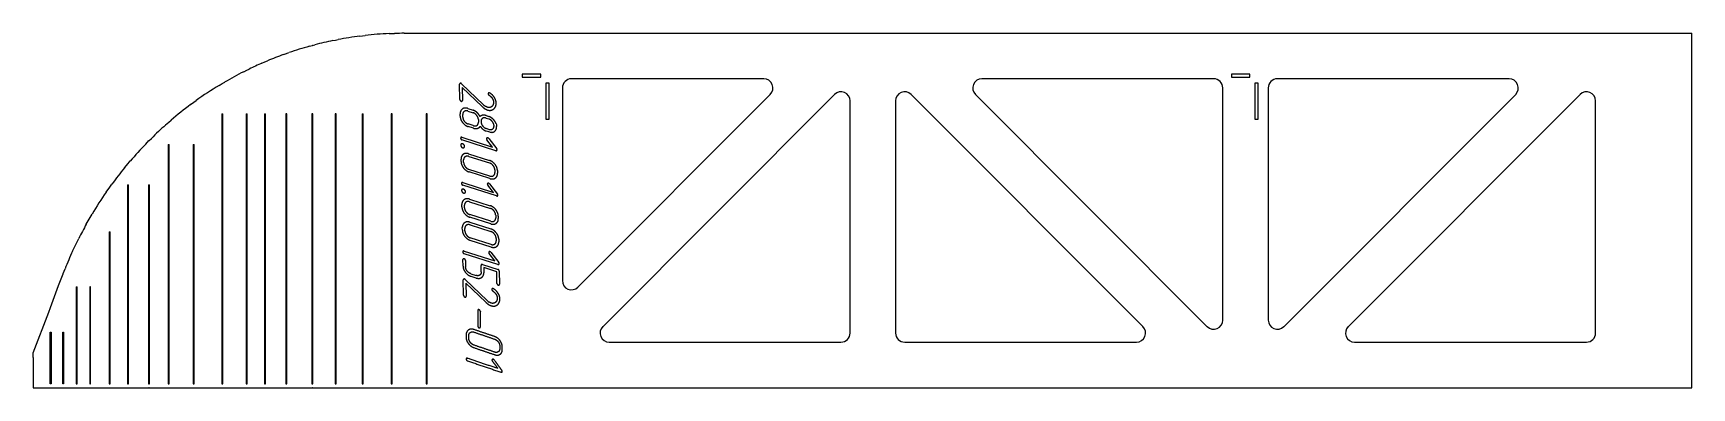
# Model space of a CAD drawing. Header units: millimetres. Extents: x 194 to 2018, y 77 to 466.
import ezdxf

# ---------------------------------------------------------------- set-up
doc = ezdxf.new("R2010")
doc.units = ezdxf.units.MM
doc.linetypes.add('K5LT_BASIC', pattern=[0])
doc.layers.add('Engraving', color=7, linetype='Continuous')

msp = doc.modelspace()

# ---------------------------------------------------------------- linework, layer by layer
at = {"color": 150, "linetype": 'K5LT_BASIC', "lineweight": 25, "true_color": 0x0080ff}
for p, q in [((523.7, 457.9), (526.8, 458.5)), ((526.8, 458.5), (529.7, 459.1)), ((526.8, 458.5), (526.8, 458.5)), ((553.3, 462.9), (556.4, 463.2)), ((556.4, 463.2), (559.3, 463.6)), ((556.4, 463.2), (556.4, 463.2)), ((585.5, 465.6), (588.5, 465.7)), ((588.5, 465.7), (591.5, 465.8)), ((588.5, 465.7), (588.5, 465.7)), ((602.2, 466), (626.8, 466)), ((602.2, 466), (602.2, 466)), ((626.8, 466), (2017.6, 466)), ((626.8, 466), (626.8, 466)), ((2017.6, 77), (2017.6, 466)), ((469.5, 442.6), (472.7, 443.7)), ((472.7, 443.7), (475.5, 444.7)), ((472.7, 443.7), (472.7, 443.7)), ((498, 451.7), (501.1, 452.6)), ((501.2, 452.6), (501.1, 452.6)), ((501.2, 452.6), (504, 453.3)), ((425.7, 423.7), (429, 425.4)), ((429, 425.4), (431.8, 426.7)), ((429, 425.4), (429, 425.4)), ((445.8, 433.2), (449.1, 434.6)), ((449.1, 434.6), (451.9, 435.8)), ((449.1, 434.6), (449.1, 434.6)), ((731.9, 421.1), (731.9, 417.6)), ((752.4, 421.1), (731.9, 421.1)), ((752.4, 417.6), (752.4, 421.1)), ((1511.4, 421.1), (1511.4, 417.6)), ((1531.9, 421.1), (1511.4, 421.1)), ((1531.9, 417.6), (1531.9, 421.1)), ((398.7, 408.8), (402.1, 410.8)), ((402.1, 410.8), (404.8, 412.4)), ((402.1, 410.8), (402.1, 410.8)), ((731.9, 417.6), (752.4, 417.6)), ((761.4, 411.1), (757.9, 411.1)), ((757.9, 411.1), (757.9, 371.6)), ((761.4, 371.6), (761.4, 411.1)), ((776, 406), (776, 194.5)), ((997.5, 416), (786, 416)), ((1492, 416), (1237.2, 416)), ((1502, 151.1), (1502, 406)), ((1511.4, 417.6), (1531.9, 417.6)), ((1540.9, 411.1), (1537.4, 411.1)), ((1537.4, 411.1), (1537.4, 371.6)), ((1540.9, 371.6), (1540.9, 411.1)), ((1552, 406), (1552, 151.1)), ((1816.9, 416), (1562, 416)), ((367.3, 387.7), (370.8, 390.2)), ((370.8, 390.2), (373.5, 392.1)), ((370.8, 390.2), (370.8, 390.2)), ((793, 187.4), (1004.5, 398.9)), ((1075.3, 398.9), (820.4, 144)), ((1092.3, 137), (1092.3, 391.8)), ((1142.3, 391.8), (1142.3, 137)), ((1414.3, 144), (1159.4, 398.9)), ((1230.1, 398.9), (1485, 144)), ((1569.1, 144), (1824, 398.9)), ((1894.7, 398.9), (1639.8, 144)), ((1911.8, 137), (1911.8, 391.8)), ((339.8, 365.3), (343.3, 368.3)), ((343.4, 368.3), (343.3, 368.3)), ((343.4, 368.3), (345.9, 370.6)), ((757.9, 371.6), (761.4, 371.6)), ((1537.4, 371.6), (1540.9, 371.6)), ((318, 344.4), (321.6, 348.1)), ((321.6, 348.1), (321.7, 348.1)), ((321.7, 348.1), (324.2, 350.6)), ((294.8, 318.4), (298.6, 322.9)), ((298.6, 322.9), (301, 325.8)), ((298.6, 322.9), (298.6, 322.9)), ((274.6, 291.7), (278.5, 297.2)), ((278.5, 297.2), (278.6, 297.2)), ((278.6, 297.2), (280.9, 300.4)), ((252.7, 256.5), (256.8, 263.7)), ((256.8, 263.7), (256.9, 263.8)), ((256.9, 263.8), (259.1, 267.6)), ((242.2, 236.3), (244.3, 240.6)), ((237.6, 227), (242.1, 236.2)), ((242.1, 236.2), (242.2, 236.3)), ((222.3, 189.3), (227.2, 202.1)), ((227.2, 202.1), (227.3, 202.2)), ((227.3, 202.2), (229.3, 207.5)), ((213.4, 165.2), (222.3, 189.3)), ((211.4, 160), (213.3, 165.1)), ((213.3, 165.1), (213.4, 165.2)), ((194.3, 115.4), (211.4, 160)), ((194.3, 110), (194.3, 115.4)), ((194.3, 110), (194.3, 77)), ((827.5, 127), (1082.3, 127)), ((1152.3, 127), (1407.2, 127)), ((1646.9, 127), (1901.8, 127)), ((194.3, 77), (213.3, 77)), ((213.4, 77), (213.3, 77)), ((213.4, 77), (227.2, 77)), ((227.3, 77), (227.2, 77)), ((227.3, 77), (242.1, 77)), ((242.2, 77), (242.1, 77)), ((242.2, 77), (256.8, 77)), ((256.9, 77), (256.8, 77)), ((256.9, 77), (278.5, 77)), ((278.6, 77), (278.5, 77)), ((278.6, 77), (298.6, 77)), ((298.6, 77), (321.6, 77)), ((298.6, 77), (298.6, 77)), ((321.7, 77), (321.6, 77)), ((321.7, 77), (343.3, 77)), ((343.4, 77), (343.3, 77)), ((343.4, 77), (370.8, 77)), ((370.8, 77), (370.8, 77)), ((370.8, 77), (402.1, 77)), ((402.1, 77), (402.1, 77)), ((402.1, 77), (429, 77)), ((429, 77), (449.1, 77)), ((429, 77), (429, 77)), ((449.1, 77), (472.7, 77)), ((449.1, 77), (449.1, 77)), ((472.7, 77), (501.1, 77)), ((472.7, 77), (472.7, 77)), ((501.2, 77), (501.1, 77)), ((501.2, 77), (526.8, 77)), ((526.8, 77), (556.4, 77)), ((526.8, 77), (526.8, 77)), ((556.4, 77), (556.4, 77)), ((556.4, 77), (588.5, 77)), ((588.5, 77), (626.8, 77)), ((588.5, 77), (588.5, 77)), ((626.8, 77), (2017.6, 77)), ((626.8, 77), (626.8, 77))]:
    msp.add_line(p, q, dxfattribs=at)
for centre, start, end in [((786, 406), 90, 180), ((997.5, 406), 315, 90), ((1082.3, 391.8), 0, 135), ((1152.3, 391.8), 45, 180), ((1237.2, 406), 90, 225), ((1492, 406), 0, 90), ((1562, 406), 90, 180), ((1816.9, 406), 315, 90), ((1901.8, 391.8), 0, 135), ((786, 194.5), 180, 315), ((1492, 151.1), 225, 0), ((1562, 151.1), 180, 315), ((827.5, 137), 135, 270), ((1082.3, 137), 270, 0), ((1152.3, 137), 180, 270), ((1407.2, 137), 270, 45), ((1646.9, 137), 135, 270), ((1901.8, 137), 270, 0)]:
    msp.add_arc(centre, 10, start, end, dxfattribs=at)
for centre, major_axis, ratio, start_param, end_param in [((602.6, 76.5), (389.9, 0), 0.998843, 1.774503, 1.826291), ((602.5, 76.5), (389.6, 0), 0.999472, 1.697454, 1.758796), ((602.5, 76.5), (389.5, 0), 0.999878, 1.61448, 1.681937), ((602.6, 76.5), (389.4, 0), 0.999999, 1.571733, 1.599063), ((602.7, 76.5), (390.7, 0), 0.996768, 1.918876, 1.96727), ((602.6, 76.5), (390.2, 0), 0.997945, 1.842248, 1.902534), ((603.2, 76.5), (391.9, 0), 0.993762, 2.04082, 2.101696), ((602.9, 76.5), (391.2, 0), 0.995486, 1.984032, 2.023613), ((603.8, 76.5), (393.1, 0), 0.990738, 2.119657, 2.196846), ((604.7, 76.5), (394.7, 0), 0.98669, 2.215992, 2.285872), ((606, 76.5), (396.7, 0), 0.981694, 2.306463, 2.360854), ((607.8, 76.5), (399.3, 0), 0.975218, 2.382994, 2.446997), ((610.6, 76.5), (403, 0), 0.96638, 2.471428, 2.529041), ((615.2, 76.5), (408.7, 0), 0.952925, 2.556373, 2.628743), ((622.3, 76.5), (416.8, 0), 0.934317, 2.661077, 2.706637), ((633.4, 76.5), (429.1, 0), 0.907482, 2.744775, 2.798736)]:
    msp.add_ellipse(centre, major_axis=major_axis, ratio=ratio, start_param=start_param, end_param=end_param, dxfattribs=at)
at = {"layer": 'Engraving', "color": 150, "linetype": 'K5LT_BASIC', "lineweight": 25, "true_color": 0x0080ff}
for p, q in [((663.4, 393.2), (663.1, 410.2)), ((665.3, 410.6), (689.3, 387.5)), ((687.8, 385.6), (666, 406.6)), ((666, 406.6), (666.2, 392.2)), ((672.1, 383.5), (677.8, 381.6)), ((689.3, 387.5), (690.4, 386.5)), ((690.4, 386.5), (691.5, 385.8)), ((695.8, 400.6), (696.3, 400.4)), ((401.6, 377.4), (401.6, 81.3)), ((401.6, 377.4), (402.6, 377.4)), ((402.6, 81.3), (402.6, 377.4)), ((428.5, 377.4), (428.5, 81.3)), ((428.5, 377.4), (429.5, 377.4)), ((429.5, 81.3), (429.5, 377.4)), ((448.6, 377.4), (448.6, 81.3)), ((448.6, 377.4), (449.6, 377.4)), ((449.6, 81.3), (449.6, 377.4)), ((472.2, 377.4), (472.2, 81.3)), ((473.2, 377.4), (472.2, 377.4)), ((473.2, 81.3), (473.2, 377.4)), ((500.6, 377.4), (500.6, 81.3)), ((501.6, 377.4), (500.6, 377.4)), ((501.6, 81.3), (501.6, 377.4)), ((526.3, 377.4), (526.3, 81.3)), ((527.3, 377.4), (526.3, 377.4)), ((527.3, 81.3), (527.3, 377.4)), ((555.9, 377.4), (555.9, 81.3)), ((555.9, 377.4), (556.9, 377.4)), ((556.9, 81.3), (556.9, 377.4)), ((588, 377.4), (588, 81.3)), ((589, 377.4), (588, 377.4)), ((589, 81.3), (589, 377.4)), ((626.3, 377.4), (626.3, 81.3)), ((627.3, 377.4), (626.3, 377.4)), ((627.3, 81.3), (627.3, 377.4)), ((663.7, 374.8), (663.7, 377.7)), ((666.6, 373.9), (666.5, 376.7)), ((672.1, 380.6), (677.9, 378.8)), ((678.1, 364.6), (672.4, 366.4)), ((683.7, 371.3), (683.7, 368.4)), ((692.1, 375.7), (695, 374.7)), ((692.2, 372.8), (695.1, 371.9)), ((703.1, 367), (703.6, 365.3)), ((703.6, 365.3), (703.7, 364.4)), ((665.6, 351.8), (699.3, 341)), ((702.8, 337.1), (665.6, 349)), ((678.2, 361.7), (672.5, 363.6)), ((695.3, 360.5), (692.4, 361.4)), ((695.3, 357.7), (692.4, 358.6)), ((699.3, 341), (693.1, 349.1)), ((695, 350.4), (703.8, 339.2)), ((696.2, 357.4), (695.3, 357.7)), ((697.1, 357.2), (696.2, 357.4)), ((698.6, 357.2), (697.1, 357.2)), ((703.7, 364.4), (703.7, 363.5)), ((342.8, 344), (342.8, 81.3)), ((342.8, 344), (343.8, 344)), ((343.8, 81.3), (343.8, 344)), ((370.3, 344), (370.3, 81.3)), ((370.3, 344), (371.3, 344)), ((371.3, 81.3), (371.3, 344)), ((673, 333.7), (695.9, 326.4)), ((673.1, 330.9), (696, 323.6)), ((664.7, 325.1), (664.6, 327.9)), ((667.5, 324.2), (667.5, 327)), ((696.2, 309.3), (673.3, 316.6)), ((696.3, 306.5), (673.4, 313.8)), ((701.8, 316.1), (701.8, 313.2)), ((704.6, 315.2), (704.7, 312.3)), ((298.1, 299.5), (298.1, 81.3)), ((298.1, 299.5), (299.1, 299.5)), ((299.1, 81.3), (299.1, 299.5)), ((321.2, 299.5), (321.2, 81.3)), ((321.2, 299.5), (322.2, 299.5)), ((322.2, 81.3), (322.2, 299.5)), ((666.5, 302.1), (700.3, 291.3)), ((703.7, 287.4), (666.6, 299.2)), ((700.3, 291.3), (694, 299.4)), ((696, 300.7), (704.7, 289.5)), ((665.6, 275.4), (665.5, 278.2)), ((668.5, 274.4), (668.4, 277.3)), ((674, 284), (696.8, 276.7)), ((674, 281.1), (696.9, 273.8)), ((697.2, 259.6), (674.3, 266.9)), ((697.2, 256.8), (674.3, 264.1)), ((674.4, 258.6), (697.3, 251.3)), ((674.5, 255.7), (697.4, 248.4)), ((702.7, 266.3), (702.8, 263.5)), ((705.6, 265.4), (705.6, 262.6)), ((278, 248), (278, 81.3)), ((278, 248), (279, 248)), ((279, 81.3), (279, 248)), ((666.1, 250), (666, 252.8)), ((668.9, 249), (668.9, 251.9)), ((697.6, 234.2), (674.8, 241.5)), ((697.7, 231.4), (674.8, 238.7)), ((703.2, 240.9), (703.2, 238.1)), ((706.1, 240), (706.1, 237.2)), ((667.9, 226.9), (701.7, 216.2)), ((705.2, 212.2), (668, 224.1)), ((701.7, 216.2), (695.4, 224.2)), ((697.4, 225.6), (706.1, 214.3)), ((666.8, 210.4), (666.7, 217.6)), ((669.5, 216.7), (669.7, 209.5)), ((675.5, 202.1), (681.2, 200.2)), ((686.8, 204.1), (686.7, 211.2)), ((688.1, 212.2), (705.3, 206.7)), ((703.9, 204.3), (689.6, 208.9)), ((689.6, 208.9), (689.7, 203.2)), ((704.1, 191.5), (703.9, 204.3)), ((706.7, 204.8), (707, 190.6)), ((241.6, 187.6), (241.6, 81.3)), ((241.6, 187.6), (242.6, 187.6)), ((242.6, 81.3), (242.6, 187.6)), ((257.4, 187.6), (256.4, 187.6)), ((256.4, 187.6), (256.4, 81.3)), ((257.4, 81.3), (257.4, 187.6)), ((667.4, 178.4), (667.1, 195.4)), ((669.3, 195.8), (693.4, 172.7)), ((670, 191.8), (670.3, 177.4)), ((691.8, 170.8), (670, 191.8)), ((681.3, 197.4), (675.6, 199.2)), ((699.8, 185.8), (700.3, 185.6)), ((693.4, 172.7), (694.5, 171.7)), ((694.5, 171.7), (695.5, 171)), ((212.9, 137.9), (213.9, 137.9)), ((212.9, 81.3), (212.9, 137.9)), ((213.9, 137.9), (213.9, 81.3)), ((226.8, 81.3), (226.8, 137.9)), ((226.8, 137.9), (227.8, 137.9)), ((227.8, 137.9), (227.8, 81.3)), ((213.9, 81.3), (212.9, 81.3)), ((227.8, 81.3), (226.8, 81.3)), ((241.6, 81.3), (242.6, 81.3)), ((256.4, 81.3), (257.4, 81.3)), ((278, 81.3), (279, 81.3)), ((298.1, 81.3), (299.1, 81.3)), ((321.2, 81.3), (322.2, 81.3)), ((342.8, 81.3), (343.8, 81.3)), ((370.3, 81.3), (371.3, 81.3)), ((401.6, 81.3), (402.6, 81.3)), ((428.5, 81.3), (429.5, 81.3)), ((448.6, 81.3), (449.6, 81.3)), ((472.2, 81.3), (473.2, 81.3)), ((500.6, 81.3), (501.6, 81.3)), ((526.3, 81.3), (527.3, 81.3)), ((555.9, 81.3), (556.9, 81.3)), ((588, 81.3), (589, 81.3)), ((626.3, 81.3), (627.3, 81.3))]:
    msp.add_line(p, q, dxfattribs=at)
for points in [[(663.5, 411), (663, 410.7), (663.1, 410.2)], [(664.6, 411.1), (664, 411.2), (663.5, 411)], [(665.3, 410.6), (665, 410.9), (664.6, 411.1)], [(663.4, 393.2), (663.4, 392.5), (663.9, 392)], [(663.9, 392), (664.3, 391.4), (664.8, 391.3)], [(664.8, 391.3), (665.3, 391.1), (665.8, 391.4)], [(665.8, 391.4), (666.2, 391.7), (666.2, 392.2)], [(672.1, 383.5), (668.5, 384.6), (666, 382.8)], [(687.8, 385.6), (689.5, 384), (690.9, 383.1)], [(690.9, 383.1), (692.2, 382.3), (693.6, 381.8)], [(693.6, 384.7), (692.5, 385.1), (691.5, 385.8)], [(698.4, 385.5), (696.5, 383.8), (693.6, 384.7)], [(693.6, 381.8), (697.7, 380.5), (700.6, 382.9)], [(694.8, 400.5), (694.4, 400.2), (694.4, 399.6)], [(694.4, 399.6), (694.5, 399.1), (694.7, 398.7)], [(694.7, 398.7), (694.9, 398.4), (695.4, 398)], [(695.8, 400.6), (695.2, 400.9), (694.8, 400.5)], [(695.4, 398), (698.1, 396.1), (699.2, 394.1)], [(701.6, 395), (699.8, 398.1), (696.3, 400.4)], [(699.8, 387.5), (699.3, 386.2), (698.4, 385.5)], [(699.2, 394.1), (700.3, 392.1), (700.4, 390.1)], [(700.4, 390.1), (700.4, 388.7), (699.8, 387.5)], [(700.6, 382.9), (703.3, 385.2), (703.3, 389.3)], [(703.3, 389.3), (703.2, 392.3), (701.6, 395)], [(666, 382.8), (663.6, 380.9), (663.7, 377.7)], [(663.7, 374.8), (663.8, 371.3), (666.3, 368)], [(666.3, 368), (668.9, 364.7), (672.5, 363.6)], [(668.2, 380.2), (666.5, 379), (666.5, 376.7)], [(666.6, 373.9), (666.6, 371.5), (668.3, 369.3)], [(672.1, 380.6), (669.8, 381.3), (668.2, 380.2)], [(668.3, 369.3), (670, 367.2), (672.4, 366.4)], [(682, 379.1), (680, 380.9), (677.8, 381.6)], [(681.9, 375.8), (680.2, 378), (677.9, 378.8)], [(678.1, 364.6), (680.5, 363.8), (682.1, 364.9)], [(683.7, 371.3), (683.6, 373.6), (681.9, 375.8)], [(685.5, 374.6), (684, 377.3), (682, 379.1)], [(682.1, 364.9), (683.8, 366), (683.7, 368.4)], [(688.4, 376), (686.7, 375.7), (685.5, 374.6)], [(688.1, 372.5), (686.5, 371.3), (686.6, 369)], [(686.6, 369), (686.6, 366.7), (688.3, 364.4)], [(692.2, 372.8), (689.8, 373.6), (688.1, 372.5)], [(692.1, 375.7), (690.1, 376.3), (688.4, 376)], [(701.2, 370.3), (698.3, 373.7), (695, 374.7)], [(699.1, 368.9), (697.5, 371.1), (695.1, 371.9)], [(700.9, 364.4), (700.8, 366.7), (699.1, 368.9)], [(703.1, 367), (702.4, 368.7), (701.2, 370.3)], [(664.5, 351.7), (664.2, 351.1), (664.2, 350.8)], [(664.2, 350.8), (664.2, 350.2), (664.5, 349.7)], [(665.6, 351.8), (664.8, 352), (664.5, 351.7)], [(664.5, 349.7), (664.9, 349.2), (665.6, 349)], [(678.2, 361.7), (680.6, 361), (682.7, 361.6)], [(682.7, 361.6), (684.8, 362.2), (685.7, 363.9)], [(685.7, 363.9), (687.1, 361.9), (688.7, 360.6)], [(688.3, 364.4), (689.9, 362.2), (692.4, 361.4)], [(688.7, 360.6), (690.3, 359.3), (692.4, 358.6)], [(693, 351.1), (692.6, 350.8), (692.6, 350.2)], [(692.6, 350.2), (692.6, 349.6), (693.1, 349.1)], [(694, 351.2), (693.4, 351.4), (693, 351.1)], [(695, 350.4), (694.3, 351.1), (694, 351.2)], [(695.3, 360.5), (697.7, 359.8), (699.3, 360.9)], [(698.6, 357.2), (700.2, 357.3), (701.4, 358.2)], [(699.3, 360.9), (700.9, 362), (700.9, 364.4)], [(701.4, 358.2), (703.8, 360), (703.7, 363.5)], [(664.9, 344.5), (664.3, 344.1), (664.3, 343.1)], [(664.3, 343.1), (664.3, 342.1), (665, 341.3)], [(667, 333), (664.5, 331.2), (664.6, 327.9)], [(666.4, 344.6), (665.6, 344.9), (664.9, 344.5)], [(665, 341.3), (665.7, 340.6), (666.5, 340.3)], [(667.7, 343.6), (666.9, 344.4), (666.4, 344.6)], [(666.5, 340.3), (667.3, 340.1), (667.9, 340.5)], [(673, 333.7), (669.4, 334.9), (667, 333)], [(669.1, 330.4), (667.4, 329.3), (667.5, 327)], [(668.6, 341.8), (668.6, 342.8), (667.7, 343.6)], [(667.9, 340.5), (668.6, 341), (668.6, 341.8)], [(673.1, 330.9), (670.8, 331.6), (669.1, 330.4)], [(702.8, 337.1), (703.4, 336.9), (703.8, 337.2)], [(704.2, 338.1), (704.2, 338.7), (703.8, 339.2)], [(703.8, 337.2), (704.2, 337.5), (704.2, 338.1)], [(664.7, 325.1), (664.7, 321.5), (667.3, 318.2)], [(667.3, 318.2), (669.9, 314.9), (673.4, 313.8)], [(667.5, 324.2), (667.6, 321.9), (669.2, 319.6)], [(669.2, 319.6), (670.9, 317.4), (673.3, 316.6)], [(702, 322), (699.3, 325.3), (695.9, 326.4)], [(700, 320.6), (698.3, 322.8), (696, 323.6)], [(701.8, 316.1), (701.7, 318.4), (700, 320.6)], [(700.2, 309.7), (701.9, 310.9), (701.8, 313.2)], [(704.6, 315.2), (704.6, 318.7), (702, 322)], [(702.3, 307.1), (704.8, 308.8), (704.7, 312.3)], [(665.4, 302), (665.1, 301.4), (665.1, 301.1)], [(665.1, 301.1), (665.1, 300.5), (665.5, 300)], [(665.8, 294.8), (665.2, 294.4), (665.3, 293.4)], [(665.3, 293.4), (665.3, 292.4), (666, 291.6)], [(666.5, 302.1), (665.8, 302.3), (665.4, 302)], [(665.5, 300), (665.9, 299.4), (666.6, 299.2)], [(667.4, 294.9), (666.5, 295.1), (665.8, 294.8)], [(668.7, 293.9), (667.8, 294.7), (667.4, 294.9)], [(669.5, 292), (669.5, 293.1), (668.7, 293.9)], [(668.9, 290.8), (669.6, 291.3), (669.5, 292)], [(694, 301.3), (693.5, 301.1), (693.5, 300.5)], [(693.5, 300.5), (693.6, 299.9), (694, 299.4)], [(695, 301.4), (694.4, 301.6), (694, 301.3)], [(696, 300.7), (695.2, 301.4), (695, 301.4)], [(696.2, 309.3), (698.6, 308.6), (700.2, 309.7)], [(696.3, 306.5), (699.9, 305.4), (702.3, 307.1)], [(667.9, 283.3), (665.5, 281.5), (665.5, 278.2)], [(665.6, 275.4), (665.7, 271.8), (668.2, 268.5)], [(666, 291.6), (666.7, 290.8), (667.4, 290.6)], [(667.4, 290.6), (668.2, 290.4), (668.9, 290.8)], [(674, 284), (670.4, 285.1), (667.9, 283.3)], [(670, 280.7), (668.4, 279.5), (668.4, 277.3)], [(668.5, 274.4), (668.5, 272.1), (670.2, 269.9)], [(674, 281.1), (671.7, 281.9), (670, 280.7)], [(702.9, 272.3), (700.3, 275.6), (696.8, 276.7)], [(701, 270.9), (699.3, 273.1), (696.9, 273.8)], [(703.7, 287.4), (704.4, 287.2), (704.8, 287.5)], [(705.1, 288.4), (705.1, 288.9), (704.7, 289.5)], [(704.8, 287.5), (705.1, 287.8), (705.1, 288.4)], [(668.4, 257.9), (666, 256.1), (666, 252.8)], [(668.2, 268.5), (670.8, 265.2), (674.3, 264.1)], [(674.4, 258.6), (670.8, 259.7), (668.4, 257.9)], [(670.5, 255.3), (668.8, 254.1), (668.9, 251.9)], [(670.2, 269.9), (671.8, 267.7), (674.3, 266.9)], [(674.5, 255.7), (672.2, 256.5), (670.5, 255.3)], [(697.2, 259.6), (699.5, 258.9), (701.2, 260)], [(697.2, 256.8), (700.8, 255.6), (703.2, 257.4)], [(702.7, 266.3), (702.7, 268.7), (701, 270.9)], [(701.2, 260), (702.8, 261.1), (702.8, 263.5)], [(705.6, 265.4), (705.5, 269), (702.9, 272.3)], [(703.2, 257.4), (705.7, 259.1), (705.6, 262.6)], [(666.1, 250), (666.1, 246.4), (668.7, 243.1)], [(668.7, 243.1), (671.3, 239.8), (674.8, 238.7)], [(668.9, 249), (669, 246.7), (670.6, 244.5)], [(670.6, 244.5), (672.3, 242.3), (674.8, 241.5)], [(703.4, 246.9), (700.8, 250.2), (697.3, 251.3)], [(701.4, 245.5), (699.7, 247.7), (697.4, 248.4)], [(703.2, 240.9), (703.2, 243.3), (701.4, 245.5)], [(701.6, 234.6), (703.3, 235.7), (703.2, 238.1)], [(706.1, 240), (706, 243.6), (703.4, 246.9)], [(703.7, 232), (706.2, 233.7), (706.1, 237.2)], [(666.8, 226.9), (666.5, 226.2), (666.5, 226)], [(666.5, 226), (666.5, 225.4), (666.9, 224.8)], [(667.9, 226.9), (667.2, 227.2), (666.8, 226.9)], [(666.9, 224.8), (667.3, 224.3), (668, 224.1)], [(695.4, 226.2), (695, 225.9), (695, 225.3)], [(695, 225.3), (695, 224.8), (695.4, 224.2)], [(696.4, 226.3), (695.8, 226.5), (695.4, 226.2)], [(697.4, 225.6), (696.6, 226.2), (696.4, 226.3)], [(697.6, 234.2), (700, 233.5), (701.6, 234.6)], [(697.7, 231.4), (701.3, 230.2), (703.7, 232)], [(667.1, 218.5), (666.7, 218.2), (666.7, 217.6)], [(666.8, 210.4), (666.9, 207), (669.5, 203.6)], [(668.1, 218.5), (667.5, 218.7), (667.1, 218.5)], [(669, 217.9), (668.4, 218.4), (668.1, 218.5)], [(669.5, 216.7), (669.5, 217.4), (669, 217.9)], [(669.5, 203.6), (672, 200.3), (675.6, 199.2)], [(671.4, 205), (669.7, 207.2), (669.7, 209.5)], [(675.5, 202.1), (673.1, 202.8), (671.4, 205)], [(685.2, 200.6), (683.6, 199.5), (681.2, 200.2)], [(686.8, 204.1), (686.9, 201.7), (685.2, 200.6)], [(688.1, 212.2), (686.6, 212.6), (686.7, 211.2)], [(687.3, 198), (689.7, 199.7), (689.7, 203.2)], [(705.2, 212.2), (705.8, 212), (706.2, 212.4)], [(706.7, 204.8), (706.7, 206.2), (705.3, 206.7)], [(706.5, 213.2), (706.5, 213.8), (706.1, 214.3)], [(706.2, 212.4), (706.5, 212.7), (706.5, 213.2)], [(667.5, 196.2), (667.1, 195.9), (667.1, 195.4)], [(668.6, 196.3), (668, 196.4), (667.5, 196.2)], [(669.3, 195.8), (669, 196.1), (668.6, 196.3)], [(681.3, 197.4), (684.8, 196.3), (687.3, 198)], [(698.8, 185.7), (698.4, 185.4), (698.5, 184.8)], [(698.5, 184.8), (698.6, 184.3), (698.7, 183.9)], [(698.7, 183.9), (699, 183.6), (699.4, 183.2)], [(699.8, 185.8), (699.2, 186), (698.8, 185.7)], [(699.4, 183.2), (702.1, 181.3), (703.2, 179.3)], [(705.6, 180.2), (703.9, 183.3), (700.3, 185.6)], [(704.1, 191.5), (704.1, 190.8), (704.6, 190.3)], [(704.6, 190.3), (705.1, 189.8), (705.6, 189.6)], [(705.6, 189.6), (706.1, 189.5), (706.6, 189.8)], [(706.6, 189.8), (707, 190.1), (707, 190.6)], [(667.4, 178.4), (667.4, 177.7), (667.9, 177.2)], [(667.9, 177.2), (668.4, 176.6), (668.9, 176.5)], [(668.9, 176.5), (669.4, 176.3), (669.8, 176.6)], [(669.8, 176.6), (670.3, 176.9), (670.3, 177.4)], [(691.8, 170.8), (693.6, 169.2), (694.9, 168.3)], [(694.9, 168.3), (696.3, 167.5), (697.7, 167)], [(697.6, 169.9), (696.5, 170.3), (695.5, 171)], [(702.5, 170.7), (700.5, 169), (697.6, 169.9)], [(697.7, 167), (701.8, 165.7), (704.7, 168.1)], [(703.9, 172.7), (703.4, 171.4), (702.5, 170.7)], [(703.2, 179.3), (704.4, 177.3), (704.4, 175.3)], [(704.4, 175.3), (704.4, 173.9), (703.9, 172.7)], [(704.7, 168.1), (707.4, 170.4), (707.3, 174.5)], [(707.3, 174.5), (707.3, 177.5), (705.6, 180.2)]]:
    msp.add_open_spline(points, degree=2, dxfattribs=at)
for points, knots in [([(683, 144.6), (683, 153.2), (683, 161.7), (683, 162.3), (683.4, 162.6), (683.9, 162.8), (684.4, 162.6), (684.7, 162.5), (685.3, 162), (685.9, 161.4), (685.9, 160.7), (685.9, 152.2), (685.9, 143.7), (685.9, 143.1), (685.4, 142.8), (684.9, 142.5), (684.4, 142.7), (683.9, 142.9), (683.5, 143.4), (683, 143.9), (683, 144.6)], [0, 0, 0, 3.94619, 3.94619, 4.18756, 4.18756, 4.430856, 4.430856, 4.683549, 4.683549, 5.009861, 5.009861, 8.956051, 8.956051, 9.181245, 9.181245, 9.415662, 9.415662, 9.694987, 9.694987, 10, 10, 10]), ([(678.7, 121), (675.2, 122.2), (672.7, 125.5), (670.2, 128.9), (670.2, 132.4), (670.2, 133.9), (670.2, 135.3), (670.2, 138.5), (672.7, 140.3), (675.2, 142.1), (678.7, 140.9), (690.1, 137), (701.5, 133.2), (704.9, 132), (707.5, 128.7), (710, 125.3), (710, 121.8), (710, 120.3), (710, 118.9), (710, 115.4), (707.5, 113.7), (705, 112), (701.5, 113.3), (690.1, 117.1), (678.7, 121)], [0, 0, 0, 0.846521, 0.846521, 1.674424, 1.674424, 1.989042, 1.989042, 2.637777, 2.637777, 3.338641, 3.338641, 5.996422, 5.996422, 6.83575, 6.83575, 7.667338, 7.667338, 7.981955, 7.981955, 8.645972, 8.645972, 9.342219, 9.342219, 12, 12, 12]), ([(678.7, 123.8), (690.1, 120), (701.5, 116.1), (703.8, 115.3), (705.5, 116.4), (707.2, 117.5), (707.2, 119.9), (707.2, 121.3), (707.2, 122.7), (707.2, 125.1), (705.5, 127.3), (703.8, 129.5), (701.5, 130.3), (690.1, 134.2), (678.7, 138.1), (676.4, 138.8), (674.8, 137.7), (673.1, 136.6), (673.1, 134.3), (673.1, 132.9), (673.1, 131.5), (673.1, 129.2), (674.7, 126.9), (676.3, 124.7), (678.7, 123.8)], [0, 0, 0, 3.194824, 3.194824, 3.749556, 3.749556, 4.284872, 4.284872, 4.662943, 4.662943, 5.32312, 5.32312, 6.003067, 6.003067, 9.197891, 9.197891, 9.751896, 9.751896, 10.278148, 10.278148, 10.656218, 10.656218, 11.310094, 11.310094, 12, 12, 12]), ([(671.6, 106.5), (671, 106.8), (670.6, 107.3), (670.2, 107.8), (670.2, 108.5), (670.2, 108.7), (670.6, 109.3), (670.9, 109.6), (671.6, 109.4), (688.4, 103.7), (705.2, 98), (702.1, 102.1), (699.1, 106.2), (698.6, 106.7), (698.6, 107.3), (698.6, 107.9), (699.1, 108.1), (699.5, 108.4), (700.1, 108.2), (700.3, 108.1), (701.1, 107.5), (705.3, 101.8), (709.6, 96.1), (710, 95.5), (710, 95), (710, 94.4), (709.6, 94.1), (709.2, 93.8), (708.6, 94), (690.1, 100.3), (671.6, 106.5)], [0, 0, 0, 0.181151, 0.181151, 0.343934, 0.343934, 0.472146, 0.472146, 0.625059, 0.625059, 5.39951, 5.39951, 6.773407, 6.773407, 6.936544, 6.936544, 7.074093, 7.074093, 7.217588, 7.217588, 7.383484, 7.383484, 9.302301, 9.302301, 9.462957, 9.462957, 9.596849, 9.596849, 9.739807, 9.739807, 15, 15, 15])]:
    msp.add_open_spline(points, degree=2, knots=knots, dxfattribs=at)

doc.saveas('drawing.dxf')
